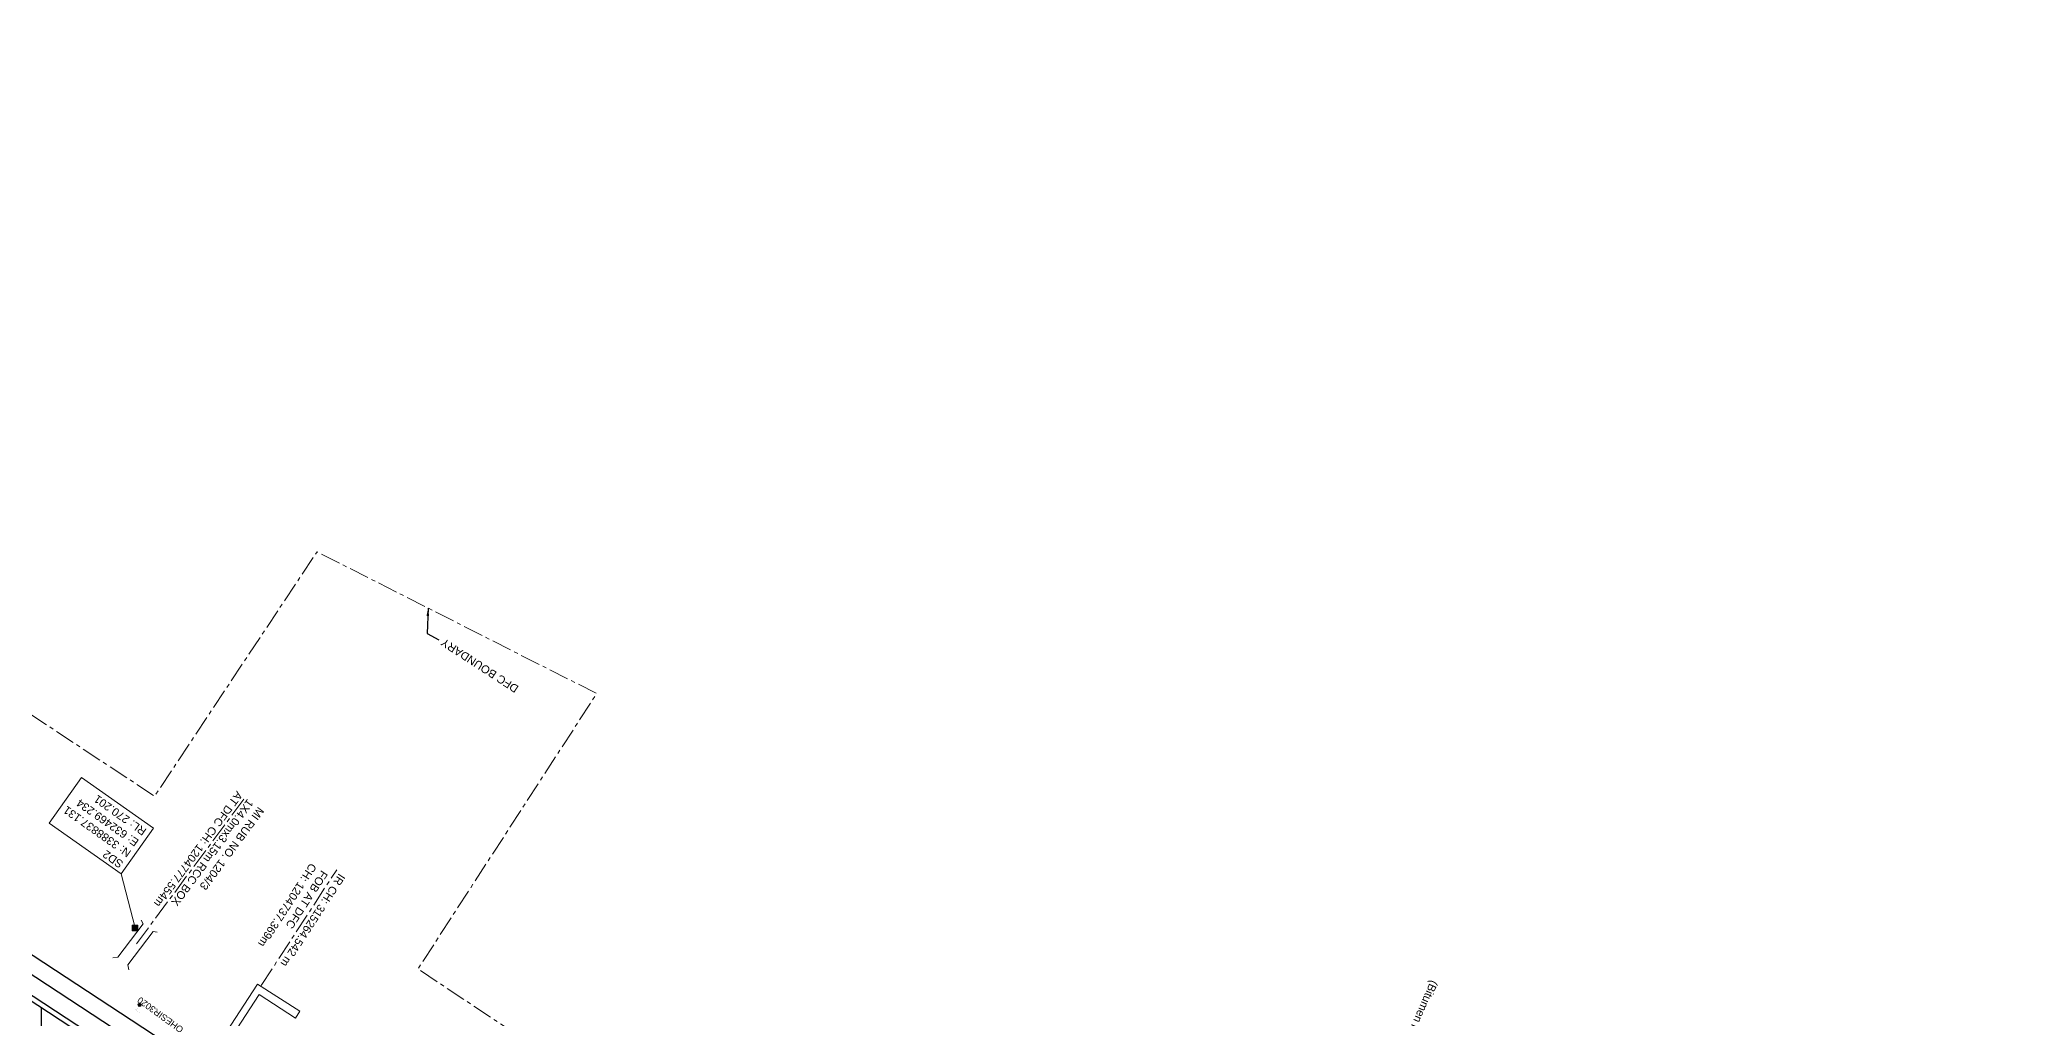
# Model space of a CAD drawing. Header units: metres. Extents: x 628572 to 633121, y 3388024 to 3391117.
# Drawn here: x 632439 to 633059, y 3388809 to 3389115 of the extents above; entities that cross this region are included whole.
import ezdxf
from ezdxf.enums import TextEntityAlignment as Align

# ---------------------------------------------------------------- set-up
doc = ezdxf.new("R2010")
doc.units = ezdxf.units.M
doc.header["$MEASUREMENT"] = 0
doc.linetypes.add('CENTER', pattern=[2, 1.25, -0.25, 0.25, -0.25])
for name, color, linetype, lineweight in [('Bench_Mark', 7, 'Continuous', 0), ('BRIDGE DETAILS PLAN', 1, 'Continuous', 0), ('DFCC BOUNDARY', 6, 'CENTER', 0), ('Existing IR Track', 143, 'Continuous', 0), ('OHE MAST', 8, 'Continuous', 0), ('Subroad Centre', 34, 'Continuous', 0), ('TOPOSTYLEREMARK', 251, 'Continuous', 0)]:
    doc.layers.add(name, color=color, linetype=linetype, lineweight=lineweight)
doc.layers.add('IR PROPOSALS', color=190, linetype='Continuous')
doc.styles.get("Standard").update_dxf_attribs({"font": 'arial.ttf'})
doc.styles.add('Style-Arial', font='arial.ttf')
doc.styles.add('Text', font='arial.ttf', dxfattribs={"height": 2})
doc.dimstyles.new('ISO-25', dxfattribs={"dimtxt": 2.5, "dimasz": 2.5, "dimexe": 1.25, "dimexo": 0.625, "dimtad": 1, "dimtxsty": 'Standard', "dimcen": 2.5, "dimadec": 0, "dimazin": 0, "dimtfac": 1, "dimtmove": 0, "dimatfit": 3, "dimfxl": 1, "dimarcsym": 0})

# ---------------------------------------------------------------- blocks, each defined once
blk = doc.blocks.new('OHE MAST')
h = blk.add_hatch(color=256)
edge = h.paths.add_edge_path()
edge.add_arc((0, 0), 0.514, 0, 360)
at = {"const_width": 0.01, "flags": 128}
for points in [[(1.5, 3.5), (1.5, 2), (-1.5, 2), (-1.5, 3.5)], [(0, 2), (0, 0)]]:
    blk.add_lwpolyline(points, dxfattribs=at)
blk.add_circle((0, 0), 0.514)
blk = doc.blocks.new('BM')
blk.add_hatch(color=256).paths.add_polyline_path([(-0.88, -0.88), (-0.88, 0.88), (0.88, 0.88), (0.88, -0.88)])
for p, q in [((0.88, 0.88), (-0.88, 0.88)), ((-0.88, 0.88), (-0.88, -0.88)), ((0.88, -0.88), (0.88, 0.88)), ((-0.88, -0.88), (0.88, -0.88))]:
    blk.add_line(p, q)

msp = doc.modelspace()

# ---------------------------------------------------------------- hatches: boundary and pattern name
at = {"layer": 'IR PROPOSALS'}
h = msp.add_hatch(dxfattribs=at)
h.set_pattern_fill('ANSI31', color=256, scale=80, angle=45)
h.set_pattern_definition([(90, (0, -1000), (-10, 2e-15), [])])
h.paths.add_polyline_path([(632210.59, 3388962.71), (632203.9, 3388952.55), (632209.59, 3388947.88), (632222.86, 3388937.63), (632240.29, 3388925.48), (632256.89, 3388913.88), (632778.9, 3388571.14), (632780.92, 3388574.2), (632666.97, 3388659.27, 0.015097), (632580.52, 3388719.84)])
h.paths.add_polyline_path([(632596.21, 3388702.59), (632537.66, 3388740.62), (632535.54, 3388737.36), (632594.09, 3388699.34)], flags=24)

# ---------------------------------------------------------------- linework, layer by layer
at = {"layer": 'BRIDGE DETAILS PLAN', "linetype": 'Continuous'}
for points in [[(632471.17, 3388839.54), (632471.72, 3388838.47), (632463.83, 3388827.97), (632462.32, 3388827.76)], [(632476.1, 3388835.83), (632474.92, 3388836.06), (632467.02, 3388825.56), (632467.25, 3388824.05)]]:
    msp.add_lwpolyline(points, dxfattribs=at)
at = {"layer": 'DFCC BOUNDARY', "ltscale": 5, "flags": 128}
msp.add_lwpolyline([(632847.81, 3388559.87), (632823.15, 3388601.95), (632813.06, 3388636.23), (632805.99, 3388660.26), (632736.76, 3388705.19), (632557.63, 3388824.33), (632613.48, 3388910.41), (632526.1, 3388954.74), (632475.31, 3388878.33), (632379.38, 3388941.92), (632358.48, 3388968.59), (632330.75, 3389006.71), (632310.39, 3389039.48), (632283.54, 3389090.17), (632272.6, 3389114.83)], dxfattribs=at)
at = {"layer": 'Existing IR Track', "color": 10, "linetype": 'CENTER', "ltscale": 5, "flags": 128}
for points in [[(632469.71, 3388832.21), (632503.79, 3388878.13)], [(632508.68, 3388819.17), (632532.26, 3388855.34)]]:
    msp.add_lwpolyline(points, dxfattribs=at)
at = {"layer": 'Existing IR Track', "color": 1, "ltscale": 5, "flags": 128}
msp.add_lwpolyline([(632481.38, 3388779.35), (632507.52, 3388819.6), (632520.74, 3388811.15), (632519.33, 3388808.97), (632508.02, 3388816.33), (632508.02, 3388816.33), (632483.21, 3388778.17)], dxfattribs=at)
at = {"layer": 'IR PROPOSALS'}
for points in [[(632179.96, 3388984.82), (632179.96, 3388984.82, 0.029296), (632203.53, 3388971.25), (632260.29, 3388942.86, -0.029296), (632283.86, 3388929.29), (632587.53, 3388729.93, -0.015097), (632674.06, 3388669.3), (632962.39, 3388454.03)], [(632203.9, 3388952.55), (632209.59, 3388947.88), (632222.86, 3388937.63), (632240.29, 3388925.48), (632256.89, 3388913.88), (632778.9, 3388571.14), (632780.92, 3388574.2), (632666.97, 3388659.27, 0.015097), (632580.52, 3388719.84), (632210.59, 3388962.71), (632203.9, 3388952.55)], [(633059.28, 3388375.44), (633059.28, 3388375.44, -0.009053), (633046.3, 3388384.77), (632823.24, 3388551.31), (632821.57, 3388552.56), (632671.02, 3388664.96, 0.015097), (632584.48, 3388725.59), (632243.31, 3388949.57, 0.029296), (632219.74, 3388963.14), (632219.74, 3388963.14)], [(632234.99, 3388948.69), (632581.44, 3388721.24, -0.015097), (632667.98, 3388660.62), (632903.87, 3388484.49)]]:
    msp.add_lwpolyline(points, format="xyb", dxfattribs=at)
at = {"layer": 'TOPOSTYLEREMARK'}
msp.add_line((632469.23, 3388837.13), (632464.89, 3388854.03), dxfattribs=at)
at = {"layer": 'TOPOSTYLEREMARK', "linetype": 'Continuous', "flags": 128}
msp.add_lwpolyline([(632474.99, 3388868.32), (632464.89, 3388854.03), (632442.36, 3388869.89), (632452.46, 3388884.18), (632474.99, 3388868.32)], close=True, dxfattribs=at)

# ---------------------------------------------------------------- block references
at = {"layer": 'Bench_Mark'}
msp.add_blockref('BM', (632469.23, 3388837.13), dxfattribs=at)
at = {"layer": 'OHE MAST', "color": 2, "rotation": 143.3908318566117}
msp.add_blockref('OHE MAST', (632470.66, 3388813.1), dxfattribs=at)

# ---------------------------------------------------------------- texts
at = {"layer": 'DFCC BOUNDARY', "linetype": 'Continuous', "ltscale": 5}
msp.add_text('DFC BOUNDARY', height=2.5, rotation=147, dxfattribs=at).set_placement((632565.2, 3388926.76), align=Align.MIDDLE_RIGHT)
at = {"layer": 'Existing IR Track', "color": 10, "ltscale": 5, "char_height": 2.5, "width": 49.6193, "attachment_point": 6, "line_spacing_factor": 0.6, "style": 'Style-Arial'}
for s, insert, rotation in [('\\pxsm1,ql;MI RUB NO. 1204/3 \\P1X4.0mx3.15m RCC BOX\\PAT DFC CH: 1204777.554m', (632475.87, 3388837.03), 233.50238), ('\\pxsm1,ql;FOB AT DFC \\PCH: 1204737.369m', (632499.76, 3388814.22), 236.97856)]:
    msp.add_mtext(s, dxfattribs=dict(at, insert=insert, rotation=rotation))
at = {"layer": 'Existing IR Track', "color": 7, "ltscale": 5, "insert": (632515.59, 3388825.39), "char_height": 2.5, "attachment_point": 6, "rotation": 236.97856, "line_spacing_factor": 0.6, "style": 'Style-Arial'}
msp.add_mtext('IR CH: 315264.542 m', dxfattribs=at)
at = {"layer": 'OHE MAST'}
msp.add_text('OHESIR3020', height=2, rotation=144, dxfattribs=at).set_placement((632470.87, 3388815.74), align=Align.RIGHT)
at = {"layer": 'Subroad Centre', "style": 'Text'}
msp.add_text('(Bitumen Road To Chandigar Road)', height=2.5, rotation=246.51487, dxfattribs=at).set_placement((632874.18, 3388821.03))
at = {"layer": 'TOPOSTYLEREMARK', "linetype": 'Continuous', "insert": (632452.07, 3388864.35), "char_height": 2.5, "width": 30.1336, "attachment_point": 2, "rotation": 144.73237}
msp.add_mtext('\\pxql;SD2\\PN: 3388837.131\\PE: 632469.234\\PRL: 270.201', dxfattribs=at)

# ---------------------------------------------------------------- leaders
at = {"layer": 'DFCC BOUNDARY', "linetype": 'Continuous', "lineweight": 0, "ltscale": 5}
msp.add_leader([(632560.79, 3388937.14), (632560.55, 3388929.19), (632564.11, 3388927.16)], dimstyle='ISO-25', override={"dimtxt": 3, "dimtad": 0, "dimdec": 3, "dimzin": 2, "dimtdec": 3}, dxfattribs=at)

doc.saveas('drawing.dxf')
